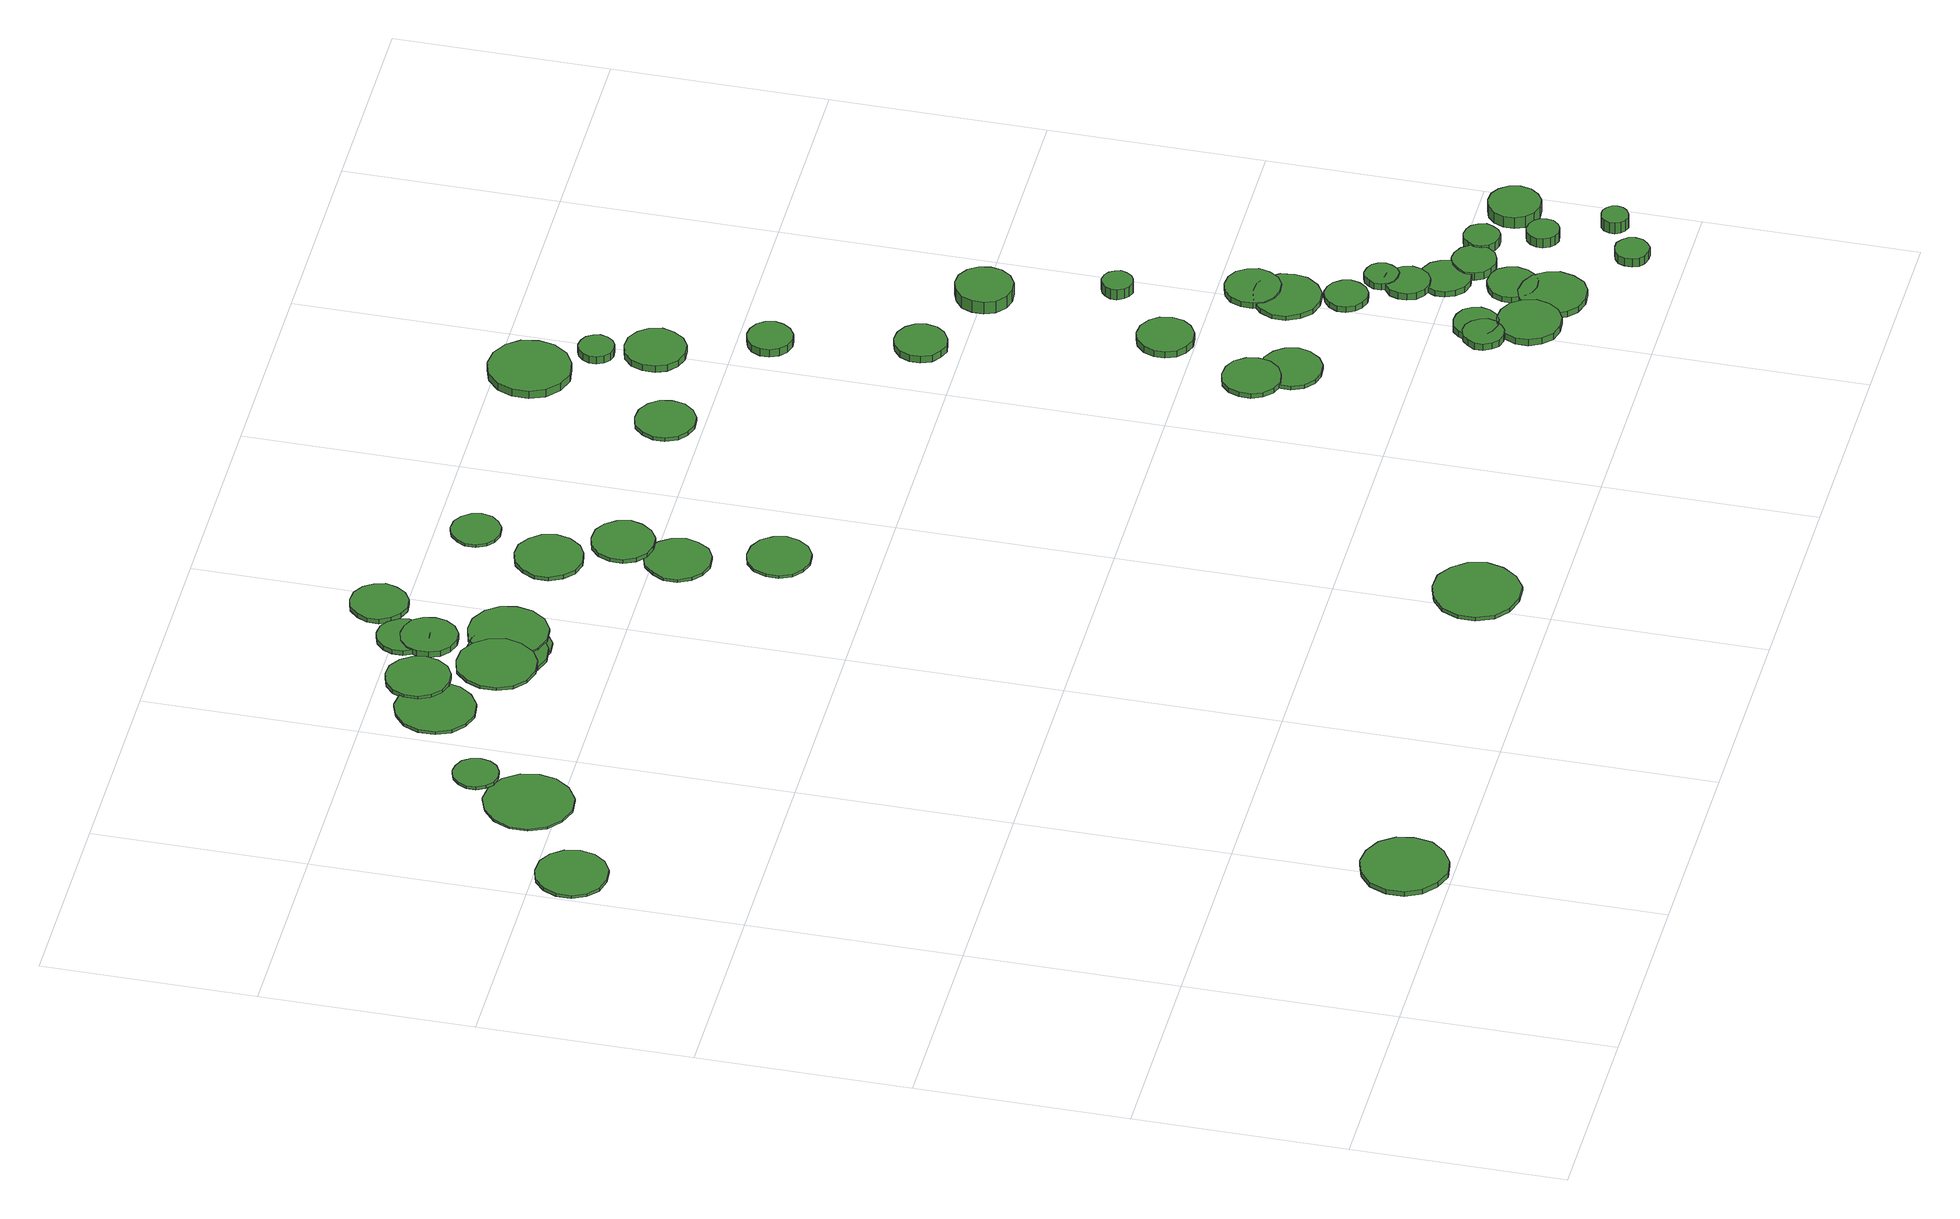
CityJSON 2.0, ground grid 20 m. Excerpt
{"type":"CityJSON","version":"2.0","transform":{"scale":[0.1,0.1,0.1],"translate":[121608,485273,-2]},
"CityObjects":{
"tree1":{"type":"SolitaryVegetationObject","attributes":{"function":"something"},"geometry":[{"type":"MultiSurface","lod":"1","boundaries":[[[0,1,2,3,4,5,6,7,8,9,10,11,12,13,14]],[[15,16,17,18,19,20,21,22,23,24,25,26,27,28,29]],[[0,29,28,1]],[[1,28,27,2]],[[2,27,26,3]],[[3,26,25,4]],[[4,25,24,5]],[[5,24,23,6]],[[6,23,22,7]],[[7,22,21,8]],[[8,21,20,9]],[[9,20,19,10]],[[10,19,18,11]],[[11,18,17,12]],[[12,17,16,13]],[[13,16,15,14]],[[14,15,29,0]]]}]},
"tree2":{"type":"SolitaryVegetationObject","attributes":{"function":"something"},"geometry":[{"type":"MultiSurface","lod":"1","boundaries":[[[30,31,32,33,34,35,36,37,38,39,40,41,42,43,44]],[[45,46,47,48,49,50,51,52,53,54,55,56,57,58,59]],[[30,59,58,31]],[[31,58,57,32]],[[32,57,56,33]],[[33,56,55,34]],[[34,55,54,35]],[[35,54,53,36]],[[36,53,52,37]],[[37,52,51,38]],[[38,51,50,39]],[[39,50,49,40]],[[40,49,48,41]],[[41,48,47,42]],[[42,47,46,43]],[[43,46,45,44]],[[44,45,59,30]]]}]},
"tree3":{"type":"SolitaryVegetationObject","attributes":{"function":"something"},"geometry":[{"type":"MultiSurface","lod":"1","boundaries":[[[60,61,62,63,64,65,66,67,68,69,70,71,72,73,74]],[[75,76,77,78,79,80,81,82,83,84,85,86,87,88,89]],[[60,89,88,61]],[[61,88,87,62]],[[62,87,86,63]],[[63,86,85,64]],[[64,85,84,65]],[[65,84,83,66]],[[66,83,82,67]],[[67,82,81,68]],[[68,81,80,69]],[[69,80,79,70]],[[70,79,78,71]],[[71,78,77,72]],[[72,77,76,73]],[[73,76,75,74]],[[74,75,89,60]]]}]},
"tree4":{"type":"SolitaryVegetationObject","attributes":{"function":"something"},"geometry":[{"type":"MultiSurface","lod":"1","boundaries":[[[90,91,92,93,94,95,96,97,98,99,100,101,102,103,104]],[[105,106,107,108,109,110,111,112,113,114,115,116,117,118,119]],[[90,119,118,91]],[[91,118,117,92]],[[92,117,116,93]],[[93,116,115,94]],[[94,115,114,95]],[[95,114,113,96]],[[96,113,112,97]],[[97,112,111,98]],[[98,111,110,99]],[[99,110,109,100]],[[100,109,108,101]],[[101,108,107,102]],[[102,107,106,103]],[[103,106,105,104]],[[104,105,119,90]]]}]},
"tree5":{"type":"SolitaryVegetationObject","attributes":{"function":"something"},"geometry":[{"type":"MultiSurface","lod":"1","boundaries":[[[120,121,122,123,124,125,126,127,128,129,130,131,132,133,134]],[[135,136,137,138,139,140,141,142,143,144,145,146,147,148,149]],[[120,149,148,121]],[[121,148,147,122]],[[122,147,146,123]],[[123,146,145,124]],[[124,145,144,125]],[[125,144,143,126]],[[126,143,142,127]],[[127,142,141,128]],[[128,141,140,129]],[[129,140,139,130]],[[130,139,138,131]],[[131,138,137,132]],[[132,137,136,133]],[[133,136,135,134]],[[134,135,149,120]]]}]},
"tree6":{"type":"SolitaryVegetationObject","attributes":{"function":"something"},"geometry":[{"type":"MultiSurface","lod":"1","boundaries":[[[150,151,152,153,154,155,156,157,158,159,160,161,162,163,164]],[[165,166,167,168,169,170,171,172,173,174,175,176,177,178,179]],[[150,179,178,151]],[[151,178,177,152]],[[152,177,176,153]],[[153,176,175,154]],[[154,175,174,155]],[[155,174,173,156]],[[156,173,172,157]],[[157,172,171,158]],[[158,171,170,159]],[[159,170,169,160]],[[160,169,168,161]],[[161,168,167,162]],[[162,167,166,163]],[[163,166,165,164]],[[164,165,179,150]]]}]},
"tree7":{"type":"SolitaryVegetationObject","attributes":{"function":"something"},"geometry":[{"type":"MultiSurface","lod":"1","boundaries":[[[180,181,182,183,184,185,186,187,188,189,190,191,192,193,194]],[[195,196,197,198,199,200,201,202,203,204,205,206,207,208,209]],[[180,209,208,181]],[[181,208,207,182]],[[182,207,206,183]],[[183,206,205,184]],[[184,205,204,185]],[[185,204,203,186]],[[186,203,202,187]],[[187,202,201,188]],[[188,201,200,189]],[[189,200,199,190]],[[190,199,198,191]],[[191,198,197,192]],[[192,197,196,193]],[[193,196,195,194]],[[194,195,209,180]]]}]},
"tree8":{"type":"SolitaryVegetationObject","attributes":{"function":"something"},"geometry":[{"type":"MultiSurface","lod":"1","boundaries":[[[210,211,212,213,214,215,216,217,218,219,220,221,222,223,224]],[[225,226,227,228,229,230,231,232,233,234,235,236,237,238,239]],[[210,239,238,211]],[[211,238,237,212]],[[212,237,236,213]],[[213,236,235,214]],[[214,235,234,215]],[[215,234,233,216]],[[216,233,232,217]],[[217,232,231,218]],[[218,231,230,219]],[[219,230,229,220]],[[220,229,228,221]],[[221,228,227,222]],[[222,227,226,223]],[[223,226,225,224]],[[224,225,239,210]]]}]},
"tree9":{"type":"SolitaryVegetationObject","attributes":{"function":"something"},"geometry":[{"type":"MultiSurface","lod":"1","boundaries":[[[240,241,242,243,244,245,246,247,248,249,250,251,252,253,254]],[[255,256,257,258,259,260,261,262,263,264,265,266,267,268,269]],[[240,269,268,241]],[[241,268,267,242]],[[242,267,266,243]],[[243,266,265,244]],[[244,265,264,245]],[[245,264,263,246]],[[246,263,262,247]],[[247,262,261,248]],[[248,261,260,249]],[[249,260,259,250]],[[250,259,258,251]],[[251,258,257,252]],[[252,257,256,253]],[[253,256,255,254]],[[254,255,269,240]]]}]},
"tree10":{"type":"SolitaryVegetationObject","attributes":{"function":"something"},"geometry":[{"type":"MultiSurface","lod":"1","boundaries":[[[270,271,272,273,274,275,276,277,278,279,280,281,282,283,284]],[[285,286,287,288,289,290,291,292,293,294,295,296,297,298,299]],[[270,299,298,271]],[[271,298,297,272]],[[272,297,296,273]],[[273,296,295,274]],[[274,295,294,275]],[[275,294,293,276]],[[276,293,292,277]],[[277,292,291,278]],[[278,291,290,279]],[[279,290,289,280]],[[280,289,288,281]],[[281,288,287,282]],[[282,287,286,283]],[[283,286,285,284]],[[284,285,299,270]]]}]},
"tree11":{"type":"SolitaryVegetationObject","attributes":{"function":"something"},"geometry":[{"type":"MultiSurface","lod":"1","boundaries":[[[300,301,302,303,304,305,306,307,308,309,310,311,312,313,314]],[[315,316,317,318,319,320,321,322,323,324,325,326,327,328,329]],[[300,329,328,301]],[[301,328,327,302]],[[302,327,326,303]],[[303,326,325,304]],[[304,325,324,305]],[[305,324,323,306]],[[306,323,322,307]],[[307,322,321,308]],[[308,321,320,309]],[[309,320,319,310]],[[310,319,318,311]],[[311,318,317,312]],[[312,317,316,313]],[[313,316,315,314]],[[314,315,329,300]]]}]},
"tree12":{"type":"SolitaryVegetationObject","attributes":{"function":"something"},"geometry":[{"type":"MultiSurface","lod":"1","boundaries":[[[330,331,332,333,334,335,336,337,338,339,340,341,342,343,344]],[[345,346,347,348,349,350,351,352,353,354,355,356,357,358,359]],[[330,359,358,331]],[[331,358,357,332]],[[332,357,356,333]],[[333,356,355,334]],[[334,355,354,335]],[[335,354,353,336]],[[336,353,352,337]],[[337,352,351,338]],[[338,351,350,339]],[[339,350,349,340]],[[340,349,348,341]],[[341,348,347,342]],[[342,347,346,343]],[[343,346,345,344]],[[344,345,359,330]]]}]},
"tree13":{"type":"SolitaryVegetationObject","attributes":{"function":"something"},"geometry":[{"type":"MultiSurface","lod":"1","boundaries":[[[360,361,362,363,364,365,366,367,368,369,370,371,372,373,374]],[[375,376,377,378,379,380,381,382,383,384,385,386,387,388,389]],[[360,389,388,361]],[[361,388,387,362]],[[362,387,386,363]],[[363,386,385,364]],[[364,385,384,365]],[[365,384,383,366]],[[366,383,382,367]],[[367,382,381,368]],[[368,381,380,369]],[[369,380,379,370]],[[370,379,378,371]],[[371,378,377,372]],[[372,377,376,373]],[[373,376,375,374]],[[374,375,389,360]]]}]},
"tree14":{"type":"SolitaryVegetationObject","attributes":{"function":"something"},"geometry":[{"type":"MultiSurface","lod":"1","boundaries":[[[390,391,392,393,394,395,396,397,398,399,400,401,402,403,404]],[[405,406,407,408,409,410,411,412,413,414,415,416,417,418,419]],[[390,419,418,391]],[[391,418,417,392]],[[392,417,416,393]],[[393,416,415,394]],[[394,415,414,395]],[[395,414,413,396]],[[396,413,412,397]],[[397,412,411,398]],[[398,411,410,399]],[[399,410,409,400]],[[400,409,408,401]],[[401,408,407,402]],[[402,407,406,403]],[[403,406,405,404]],[[404,405,419,390]]]}]},
"tree15":{"type":"SolitaryVegetationObject","attributes":{"function":"something"},"geometry":[{"type":"MultiSurface","lod":"1","boundaries":[[[420,421,422,423,424,425,426,427,428,429,430,431,432,433,434]],[[435,436,437,438,439,440,441,442,443,444,445,446,447,448,449]],[[420,449,448,421]],[[421,448,447,422]],[[422,447,446,423]],[[423,446,445,424]],[[424,445,444,425]],[[425,444,443,426]],[[426,443,442,427]],[[427,442,441,428]],[[428,441,440,429]],[[429,440,439,430]],[[430,439,438,431]],[[431,438,437,432]],[[432,437,436,433]],[[433,436,435,434]],[[434,435,449,420]]]}]},
"tree16":{"type":"SolitaryVegetationObject","attributes":{"function":"something"},"geometry":[{"type":"MultiSurface","lod":"1","boundaries":[[[450,451,452,453,454,455,456,457,458,459,460,461,462,463,464]],[[465,466,467,468,469,470,471,472,473,474,475,476,477,478,479]],[[450,479,478,451]],[[451,478,477,452]],[[452,477,476,453]],[[453,476,475,454]],[[454,475,474,455]],[[455,474,473,456]],[[456,473,472,457]],[[457,472,471,458]],[[458,471,470,459]],[[459,470,469,460]],[[460,469,468,461]],[[461,468,467,462]],[[462,467,466,463]],[[463,466,465,464]],[[464,465,479,450]]]}]},
"tree17":{"type":"SolitaryVegetationObject","attributes":{"function":"something"},"geometry":[{"type":"MultiSurface","lod":"1","boundaries":[[[480,481,482,483,484,485,486,487,488,489,490,491,492,493,494]],[[495,496,497,498,499,500,501,502,503,504,505,506,507,508,509]],[[480,509,508,481]],[[481,508,507,482]],[[482,507,506,483]],[[483,506,505,484]],[[484,505,504,485]],[[485,504,503,486]],[[486,503,502,487]],[[487,502,501,488]],[[488,501,500,489]],[[489,500,499,490]],[[490,499,498,491]],[[491,498,497,492]],[[492,497,496,493]],[[493,496,495,494]],[[494,495,509,480]]]}]},
"tree18":{"type":"SolitaryVegetationObject","attributes":{"function":"something"},"geometry":[{"type":"MultiSurface","lod":"1","boundaries":[[[510,511,512,513,514,515,516,517,518,519,520,521,522,523,524]],[[525,526,527,528,529,530,531,532,533,534,535,536,537,538,539]],[[510,539,538,511]],[[511,538,537,512]],[[512,537,536,513]],[[513,536,535,514]],[[514,535,534,515]],[[515,534,533,516]],[[516,533,532,517]],[[517,532,531,518]],[[518,531,530,519]],[[519,530,529,520]],[[520,529,528,521]],[[521,528,527,522]],[[522,527,526,523]],[[523,526,525,524]],[[524,525,539,510]]]}]},
"tree19":{"type":"SolitaryVegetationObject","attributes":{"function":"something"},"geometry":[{"type":"MultiSurface","lod":"1","boundaries":[[[540,541,542,543,544,545,546,547,548,549,550,551,552,553,554]],[[555,556,557,558,559,560,561,562,563,564,565,566,567,568,569]],[[540,569,568,541]],[[541,568,567,542]],[[542,567,566,543]],[[543,566,565,544]],[[544,565,564,545]],[[545,564,563,546]],[[546,563,562,547]],[[547,562,561,548]],[[548,561,560,549]],[[549,560,559,550]],[[550,559,558,551]],[[551,558,557,552]],[[552,557,556,553]],[[553,556,555,554]],[[554,555,569,540]]]}]},
"tree20":{"type":"SolitaryVegetationObject","attributes":{"function":"something"},"geometry":[{"type":"MultiSurface","lod":"1","boundaries":[[[570,571,572,573,574,575,576,577,578,579,580,581,582,583,584]],[[585,586,587,588,589,590,591,592,593,594,595,596,597,598,599]],[[570,599,598,571]],[[571,598,597,572]],[[572,597,596,573]],[[573,596,595,574]],[[574,595,594,575]],[[575,594,593,576]],[[576,593,592,577]],[[577,592,591,578]],[[578,591,590,579]],[[579,590,589,580]],[[580,589,588,581]],[[581,588,587,582]],[[582,587,586,583]],[[583,586,585,584]],[[584,585,599,570]]]}]},
"tree21":{"type":"SolitaryVegetationObject","attributes":{"function":"something"},"geometry":[{"type":"MultiSurface","lod":"1","boundaries":[[[600,601,602,603,604,605,606,607,608,609,610,611,612,613,614]],[[615,616,617,618,619,620,621,622,623,624,625,626,627,628,629]],[[600,629,628,601]],[[601,628,627,602]],[[602,627,626,603]],[[603,626,625,604]],[[604,625,624,605]],[[605,624,623,606]],[[606,623,622,607]],[[607,622,621,608]],[[608,621,620,609]],[[609,620,619,610]],[[610,619,618,611]],[[611,618,617,612]],[[612,617,616,613]],[[613,616,615,614]],[[614,615,629,600]]]}]},
"tree22":{"type":"SolitaryVegetationObject","attributes":{"function":"something"},"geometry":[{"type":"MultiSurface","lod":"1","boundaries":[[[630,631,632,633,634,635,636,637,638,639,640,641,642,643,644]],[[645,646,647,648,649,650,651,652,653,654,655,656,657,658,659]],[[630,659,658,631]],[[631,658,657,632]],[[632,657,656,633]],[[633,656,655,634]],[[634,655,654,635]],[[635,654,653,636]],[[636,653,652,637]],[[637,652,651,638]],[[638,651,650,639]],[[639,650,649,640]],[[640,649,648,641]],[[641,648,647,642]],[[642,647,646,643]],[[643,646,645,644]],[[644,645,659,630]]]}]},
"tree23":{"type":"SolitaryVegetationObject","attributes":{"function":"something"},"geometry":[{"type":"MultiSurface","lod":"1","boundaries":[[[660,661,662,663,664,665,666,667,668,669,670,671,672,673,674]],[[675,676,677,678,679,680,681,682,683,684,685,686,687,688,689]],[[660,689,688,661]],[[661,688,687,662]],[[662,687,686,663]],[[663,686,685,664]],[[664,685,684,665]],[[665,684,683,666]],[[666,683,682,667]],[[667,682,681,668]],[[668,681,680,669]],[[669,680,679,670]],[[670,679,678,671]],[[671,678,677,672]],[[672,677,676,673]],[[673,676,675,674]],[[674,675,689,660]]]}]},
"tree24":{"type":"SolitaryVegetationObject","attributes":{"function":"something"},"geometry":[{"type":"MultiSurface","lod":"1","boundaries":[[[690,691,692,693,694,695,696,697,698,699,700,701,702,703,704]],[[705,706,707,708,709,710,711,712,713,714,715,716,717,718,719]],[[690,719,718,691]],[[691,718,717,692]],[[692,717,716,693]],[[693,716,715,694]],[[694,715,714,695]],[[695,714,713,696]],[[696,713,712,697]],[[697,712,711,698]],[[698,711,710,699]],[[699,710,709,700]],[[700,709,708,701]],[[701,708,707,702]],[[702,707,706,703]],[[703,706,705,704]],[[704,705,719,690]]]}]},
"tree25":{"type":"SolitaryVegetationObject","attributes":{"function":"something"},"geometry":[{"type":"MultiSurface","lod":"1","boundaries":[[[720,721,722,723,724,725,726,727,728,729,730,731,732,733,734]],[[735,736,737,738,739,740,741,742,743,744,745,746,747,748,749]],[[720,749,748,721]],[[721,748,747,722]],[[722,747,746,723]],[[723,746,745,724]],[[724,745,744,725]],[[725,744,743,726]],[[726,743,742,727]],[[727,742,741,728]],[[728,741,740,729]],[[729,740,739,730]],[[730,739,738,731]],[[731,738,737,732]],[[732,737,736,733]],[[733,736,735,734]],[[734,735,749,720]]]}]},
"tree26":{"type":"SolitaryVegetationObject","attributes":{"function":"something"},"geometry":[{"type":"MultiSurface","lod":"1","boundaries":[[[750,751,752,753,754,755,756,757,758,759,760,761,762,763,764]],[[765,766,767,768,769,770,771,772,773,774,775,776,777,778,779]],[[750,779,778,751]],[[751,778,777,752]],[[752,777,776,753]],[[753,776,775,754]],[[754,775,774,755]],[[755,774,773,756]],[[756,773,772,757]],[[757,772,771,758]],[[758,771,770,759]],[[759,770,769,760]],[[760,769,768,761]],[[761,768,767,762]],[[762,767,766,763]],[[763,766,765,764]],[[764,765,779,750]]]}]},
"tree27":{"type":"SolitaryVegetationObject","attributes":{"function":"something"},"geometry":[{"type":"MultiSurface","lod":"1","boundaries":[[[780,781,782,783,784,785,786,787,788,789,790,791,792,793,794]],[[795,796,797,798,799,800,801,802,803,804,805,806,807,808,809]],[[780,809,808,781]],[[781,808,807,782]],[[782,807,806,783]],[[783,806,805,784]],[[784,805,804,785]],[[785,804,803,786]],[[786,803,802,787]],[[787,802,801,788]],[[788,801,800,789]],[[789,800,799,790]],[[790,799,798,791]],[[791,798,797,792]],[[792,797,796,793]],[[793,796,795,794]],[[794,795,809,780]]]}]},
"tree28":{"type":"SolitaryVegetationObject","attributes":{"function":"something"},"geometry":[{"type":"MultiSurface","lod":"1","boundaries":[[[810,811,812,813,814,815,816,817,818,819,820,821,822,823,824]],[[825,826,827,828,829,830,831,832,833,834,835,836,837,838,839]],[[810,839,838,811]],[[811,838,837,812]],[[812,837,836,813]],[[813,836,835,814]],[[814,835,834,815]],[[815,834,833,816]],[[816,833,832,817]],[[817,832,831,818]],[[818,831,830,819]],[[819,830,829,820]],[[820,829,828,821]],[[821,828,827,822]],[[822,827,826,823]],[[823,826,825,824]],[[824,825,839,810]]]}]},
"tree29":{"type":"SolitaryVegetationObject","attributes":{"function":"something"},"geometry":[{"type":"MultiSurface","lod":"1","boundaries":[[[840,841,842,843,844,845,846,847,848,849,850,851,852,853,854]],[[855,856,857,858,859,860,861,862,863,864,865,866,867,868,869]],[[840,869,868,841]],[[841,868,867,842]],[[842,867,866,843]],[[843,866,865,844]],[[844,865,864,845]],[[845,864,863,846]],[[846,863,862,847]],[[847,862,861,848]],[[848,861,860,849]],[[849,860,859,850]],[[850,859,858,851]],[[851,858,857,852]],[[852,857,856,853]],[[853,856,855,854]],[[854,855,869,840]]]}]},
"tree30":{"type":"SolitaryVegetationObject","attributes":{"function":"something"},"geometry":[{"type":"MultiSurface","lod":"1","boundaries":[[[870,871,872,873,874,875,876,877,878,879,880,881,882,883,884]],[[885,886,887,888,889,890,891,892,893,894,895,896,897,898,899]],[[870,899,898,871]],[[871,898,897,872]],[[872,897,896,873]],[[873,896,895,874]],[[874,895,894,875]],[[875,894,893,876]],[[876,893,892,877]],[[877,892,891,878]],[[878,891,890,879]],[[879,890,889,880]],[[880,889,888,881]],[[881,888,887,882]],[[882,887,886,883]],[[883,886,885,884]],[[884,885,899,870]]]}]},
"tree31":{"type":"SolitaryVegetationObject","attributes":{"function":"something"},"geometry":[{"type":"MultiSurface","lod":"1","boundaries":[[[900,901,902,903,904,905,906,907,908,909,910,911,912,913,914]],[[915,916,917,918,919,920,921,922,923,924,925,926,927,928,929]],[[900,929,928,901]],[[901,928,927,902]],[[902,927,926,903]],[[903,926,925,904]],[[904,925,924,905]],[[905,924,923,906]],[[906,923,922,907]],[[907,922,921,908]],[[908,921,920,909]],[[909,920,919,910]],[[910,919,918,911]],[[911,918,917,912]],[[912,917,916,913]],[[913,916,915,914]],[[914,915,929,900]]]}]},
"tree32":{"type":"SolitaryVegetationObject","attributes":{"function":"something"},"geometry":[{"type":"MultiSurface","lod":"1","boundaries":[[[930,931,932,933,934,935,936,937,938,939,940,941,942,943,944]],[[945,946,947,948,949,950,951,952,953,954,955,956,957,958,959]],[[930,959,958,931]],[[931,958,957,932]],[[932,957,956,933]],[[933,956,955,934]],[[934,955,954,935]],[[935,954,953,936]],[[936,953,952,937]],[[937,952,951,938]],[[938,951,950,939]],[[939,950,949,940]],[[940,949,948,941]],[[941,948,947,942]],[[942,947,946,943]],[[943,946,945,944]],[[944,945,959,930]]]}]},
"tree33":{"type":"SolitaryVegetationObject","attributes":{"function":"something"},"geometry":[{"type":"MultiSurface","lod":"1","boundaries":[[[960,961,962,963,964,965,966,967,968,969,970,971,972,973,974]],[[975,976,977,978,979,980,981,982,983,984,985,986,987,988,989]],[[960,989,988,961]],[[961,988,987,962]],[[962,987,986,963]],[[963,986,985,964]],[[964,985,984,965]],[[965,984,983,966]],[[966,983,982,967]],[[967,982,981,968]],[[968,981,980,969]],[[969,980,979,970]],[[970,979,978,971]],[[971,978,977,972]],[[972,977,976,973]],[[973,976,975,974]],[[974,975,989,960]]]}]},
"tree34":{"type":"SolitaryVegetationObject","attributes":{"function":"something"},"geometry":[{"type":"MultiSurface","lod":"1","boundaries":[[[990,991,992,993,994,995,996,997,998,999,1000,1001,1002,1003,1004]],[[1005,1006,1007,1008,1009,1010,1011,1012,1013,1014,1015,1016,1017,1018,1019]],[[990,1019,1018,991]],[[991,1018,1017,992]],[[992,1017,1016,993]],[[993,1016,1015,994]],[[994,1015,1014,995]],[[995,1014,1013,996]],[[996,1013,1012,997]],[[997,1012,1011,998]],[[998,1011,1010,999]],[[999,1010,1009,1000]],[[1000,1009,1008,1001]],[[1001,1008,1007,1002]],[[1002,1007,1006,1003]],[[1003,1006,1005,1004]],[[1004,1005,1019,990]]]}]},
"tree35":{"type":"SolitaryVegetationObject","attributes":{"function":"something"},"geometry":[{"type":"MultiSurface","lod":"1","boundaries":[[[1020,1021,1022,1023,1024,1025,1026,1027,1028,1029,1030,1031,1032,1033,1034]],[[1035,1036,1037,1038,1039,1040,1041,1042,1043,1044,1045,1046,1047,1048,1049]],[[1020,1049,1048,1021]],[[1021,1048,1047,1022]],[[1022,1047,1046,1023]],[[1023,1046,1045,1024]],[[1024,1045,1044,1025]],[[1025,1044,1043,1026]],[[1026,1043,1042,1027]],[[1027,1042,1041,1028]],[[1028,1041,1040,1029]],[[1029,1040,1039,1030]],[[1030,1039,1038,1031]],[[1031,1038,1037,1032]],[[1032,1037,1036,1033]],[[1033,1036,1035,1034]],[[1034,1035,1049,1020]]]}]},
"tree36":{"type":"SolitaryVegetationObject","attributes":{"function":"something"},"geometry":[{"type":"MultiSurface","lod":"1","boundaries":[[[1050,1051,1052,1053,1054,1055,1056,1057,1058,1059,1060,1061,1062,1063,1064]],[[1065,1066,1067,1068,1069,1070,1071,1072,1073,1074,1075,1076,1077,1078,1079]],[[1050,1079,1078,1051]],[[1051,1078,1077,1052]],[[1052,1077,1076,1053]],[[1053,1076,1075,1054]],[[1054,1075,1074,1055]],[[1055,1074,1073,1056]],[[1056,1073,1072,1057]],[[1057,1072,1071,1058]],[[1058,1071,1070,1059]],[[1059,1070,1069,1060]],[[1060,1069,1068,1061]],[[1061,1068,1067,1062]],[[1062,1067,1066,1063]],[[1063,1066,1065,1064]],[[1064,1065,1079,1050]]]}]},
"tree37":{"type":"SolitaryVegetationObject","attributes":{"function":"something"},"geometry":[{"type":"MultiSurface","lod":"1","boundaries":[[[1080,1081,1082,1083,1084,1085,1086,1087,1088,1089,1090,1091,1092,1093,1094]],[[1095,1096,1097,1098,1099,1100,1101,1102,1103,1104,1105,1106,1107,1108,1109]],[[1080,1109,1108,1081]],[[1081,1108,1107,1082]],[[1082,1107,1106,1083]],[[1083,1106,1105,1084]],[[1084,1105,1104,1085]],[[1085,1104,1103,1086]],[[1086,1103,1102,1087]],[[1087,1102,1101,1088]],[[1088,1101,1100,1089]],[[1089,1100,1099,1090]],[[1090,1099,1098,1091]],[[1091,1098,1097,1092]],[[1092,1097,1096,1093]],[[1093,1096,1095,1094]],[[1094,1095,1109,1080]]]}]},
"tree38":{"type":"SolitaryVegetationObject","attributes":{"function":"something"},"geometry":[{"type":"MultiSurface","lod":"1","boundaries":[[[1110,1111,1112,1113,1114,1115,1116,1117,1118,1119,1120,1121,1122,1123,1124]],[[1125,1126,1127,1128,1129,1130,1131,1132,1133,1134,1135,1136,1137,1138,1139]],[[1110,1139,1138,1111]],[[1111,1138,1137,1112]],[[1112,1137,1136,1113]],[[1113,1136,1135,1114]],[[1114,1135,1134,1115]],[[1115,1134,1133,1116]],[[1116,1133,1132,1117]],[[1117,1132,1131,1118]],[[1118,1131,1130,1119]],[[1119,1130,1129,1120]],[[1120,1129,1128,1121]],[[1121,1128,1127,1122]],[[1122,1127,1126,1123]],[[1123,1126,1125,1124]],[[1124,1125,1139,1110]]]}]},
"tree39":{"type":"SolitaryVegetationObject","attributes":{"function":"something"},"geometry":[{"type":"MultiSurface","lod":"1","boundaries":[[[1140,1141,1142,1143,1144,1145,1146,1147,1148,1149,1150,1151,1152,1153,1154]],[[1155,1156,1157,1158,1159,1160,1161,1162,1163,1164,1165,1166,1167,1168,1169]],[[1140,1169,1168,1141]],[[1141,1168,1167,1142]],[[1142,1167,1166,1143]],[[1143,1166,1165,1144]],[[1144,1165,1164,1145]],[[1145,1164,1163,1146]],[[1146,1163,1162,1147]],[[1147,1162,1161,1148]],[[1148,1161,1160,1149]],[[1149,1160,1159,1150]],[[1150,1159,1158,1151]],[[1151,1158,1157,1152]],[[1152,1157,1156,1153]],[[1153,1156,1155,1154]],[[1154,1155,1169,1140]]]}]},
"tree40":{"type":"SolitaryVegetationObject","attributes":{"function":"something"},"geometry":[{"type":"MultiSurface","lod":"1","boundaries":[[[1170,1171,1172,1173,1174,1175,1176,1177,1178,1179,1180,1181,1182,1183,1184]],[[1185,1186,1187,1188,1189,1190,1191,1192,1193,1194,1195,1196,1197,1198,1199]],[[1170,1199,1198,1171]],[[1171,1198,1197,1172]],[[1172,1197,1196,1173]],[[1173,1196,1195,1174]],[[1174,1195,1194,1175]],[[1175,1194,1193,1176]],[[1176,1193,1192,1177]],[[1177,1192,1191,1178]],[[1178,1191,1190,1179]],[[1179,1190,1189,1180]],[[1180,1189,1188,1181]],[[1181,1188,1187,1182]],[[1182,1187,1186,1183]],[[1183,1186,1185,1184]],[[1184,1185,1199,1170]]]}]},
"tree41":{"type":"SolitaryVegetationObject","attributes":{"function":"something"},"geometry":[{"type":"MultiSurface","lod":"1","boundaries":[[[1200,1201,1202,1203,1204,1205,1206,1207,1208,1209,1210,1211,1212,1213,1214]],[[1215,1216,1217,1218,1219,1220,1221,1222,1223,1224,1225,1226,1227,1228,1229]],[[1200,1229,1228,1201]],[[1201,1228,1227,1202]],[[1202,1227,1226,1203]],[[1203,1226,1225,1204]],[[1204,1225,1224,1205]],[[1205,1224,1223,1206]],[[1206,1223,1222,1207]],[[1207,1222,1221,1208]],[[1208,1221,1220,1209]],[[1209,1220,1219,1210]],[[1210,1219,1218,1211]],[[1211,1218,1217,1212]],[[1212,1217,1216,1213]],[[1213,1216,1215,1214]],[[1214,1215,1229,1200]]]}]},
"tree42":{"type":"SolitaryVegetationObject","attributes":{"function":"something"},"geometry":[{"type":"MultiSurface","lod":"1","boundaries":[[[1230,1231,1232,1233,1234,1235,1236,1237,1238,1239,1240,1241,1242,1243,1244]],[[1245,1246,1247,1248,1249,1250,1251,1252,1253,1254,1255,1256,1257,1258,1259]],[[1230,1259,1258,1231]],[[1231,1258,1257,1232]],[[1232,1257,1256,1233]],[[1233,1256,1255,1234]],[[1234,1255,1254,1235]],[[1235,1254,1253,1236]],[[1236,1253,1252,1237]],[[1237,1252,1251,1238]],[[1238,1251,1250,1239]],[[1239,1250,1249,1240]],[[1240,1249,1248,1241]],[[1241,1248,1247,1242]],[[1242,1247,1246,1243]],[[1243,1246,1245,1244]],[[1244,1245,1259,1230]]]}]},
"tree43":{"type":"SolitaryVegetationObject","attributes":{"function":"something"},"geometry":[{"type":"MultiSurface","lod":"1","boundaries":[[[1260,1261,1262,1263,1264,1265,1266,1267,1268,1269,1270,1271,1272,1273,1274]],[[1275,1276,1277,1278,1279,1280,1281,1282,1283,1284,1285,1286,1287,1288,1289]],[[1260,1289,1288,1261]],[[1261,1288,1287,1262]],[[1262,1287,1286,1263]],[[1263,1286,1285,1264]],[[1264,1285,1284,1265]],[[1265,1284,1283,1266]],[[1266,1283,1282,1267]],[[1267,1282,1281,1268]],[[1268,1281,1280,1269]],[[1269,1280,1279,1270]],[[1270,1279,1278,1271]],[[1271,1278,1277,1272]],[[1272,1277,1276,1273]],[[1273,1276,1275,1274]],[[1274,1275,1289,1260]]]}]},
"tree44":{"type":"SolitaryVegetationObject","attributes":{"function":"something"},"geometry":[{"type":"MultiSurface","lod":"1","boundaries":[[[1290,1291,1292,1293,1294,1295,1296,1297,1298,1299,1300,1301,1302,1303,1304]],[[1305,1306,1307,1308,1309,1310,1311,1312,1313,1314,1315,1316,1317,1318,1319]],[[1290,1319,1318,1291]],[[1291,1318,1317,1292]],[[1292,1317,1316,1293]],[[1293,1316,1315,1294]],[[1294,1315,1314,1295]],[[1295,1314,1313,1296]],[[1296,1313,1312,1297]],[[1297,1312,1311,1298]],[[1298,1311,1310,1299]],[[1299,1310,1309,1300]],[[1300,1309,1308,1301]],[[1301,1308,1307,1302]],[[1302,1307,1306,1303]],[[1303,1306,1305,1304]],[[1304,1305,1319,1290]]]}]},
"tree45":{"type":"SolitaryVegetationObject","attributes":{"function":"something"},"geometry":[{"type":"MultiSurface","lod":"1","boundaries":[[[1320,1321,1322,1323,1324,1325,1326,1327,1328,1329,1330,1331,1332,1333,1334]],[[1335,1336,1337,1338,1339,1340,1341,1342,1343,1344,1345,1346,1347,1348,1349]],[[1320,1349,1348,1321]],[[1321,1348,1347,1322]],[[1322,1347,1346,1323]],[[1323,1346,1345,1324]],[[1324,1345,1344,1325]],[[1325,1344,1343,1326]],[[1326,1343,1342,1327]],[[1327,1342,1341,1328]],[[1328,1341,1340,1329]],[[1329,1340,1339,1330]],[[1330,1339,1338,1331]],[[1331,1338,1337,1332]],[[1332,1337,1336,1333]],[[1333,1336,1335,1334]],[[1334,1335,1349,1320]]]}]},
"tree46":{"type":"SolitaryVegetationObject","attributes":{"function":"something"},"geometry":[{"type":"MultiSurface","lod":"1","boundaries":[[[1350,1351,1352,1353,1354,1355,1356,1357,1358,1359,1360,1361,1362,1363,1364]],[[1365,1366,1367,1368,1369,1370,1371,1372,1373,1374,1375,1376,1377,1378,1379]],[[1350,1379,1378,1351]],[[1351,1378,1377,1352]],[[1352,1377,1376,1353]],[[1353,1376,1375,1354]],[[1354,1375,1374,1355]],[[1355,1374,1373,1356]],[[1356,1373,1372,1357]],[[1357,1372,1371,1358]],[[1358,1371,1370,1359]],[[1359,1370,1369,1360]],[[1360,1369,1368,1361]],[[1361,1368,1367,1362]],[[1362,1367,1366,1363]],[[1363,1366,1365,1364]],[[1364,1365,1379,1350]]]}]},
"tree47":{"type":"SolitaryVegetationObject","attributes":{"function":"something"},"geometry":[{"type":"MultiSurface","lod":"1","boundaries":[[[1380,1381,1382,1383,1384,1385,1386,1387,1388,1389,1390,1391,1392,1393,1394]],[[1395,1396,1397,1398,1399,1400,1401,1402,1403,1404,1405,1406,1407,1408,1409]],[[1380,1409,1408,1381]],[[1381,1408,1407,1382]],[[1382,1407,1406,1383]],[[1383,1406,1405,1384]],[[1384,1405,1404,1385]],[[1385,1404,1403,1386]],[[1386,1403,1402,1387]],[[1387,1402,1401,1388]],[[1388,1401,1400,1389]],[[1389,1400,1399,1390]],[[1390,1399,1398,1391]],[[1391,1398,1397,1392]],[[1392,1397,1396,1393]],[[1393,1396,1395,1394]],[[1394,1395,1409,1380]]]}]}
},
"vertices":[
[253,45,11],[250,61,11],[240,75,11],[225,83,11],[209,85,11],[193,80,11],[180,69,11],[173,53,11],[173,36,11],[180,21,11],[193,10,11],[209,4,11],[225,6,11],[240,15,11],[250,28,11],[250,28,6],[240,15,6],[225,6,6],[209,4,6],[193,10,6],[180,21,6],[173,36,6],[173,53,6],[180,69,6],[193,80,6],[209,85,6],[225,83,6],[240,75,6],[250,61,6],[253,45,6],
[71,767,8],[68,781,8],[60,792,8],[48,799,8],[34,800,8],[20,796,8],[10,787,8],[4,774,8],[4,760,8],[10,747,8],[20,738,8],[34,734,8],[48,735,8],[60,742,8],[68,753,8],[68,753,5],[60,742,5],[48,735,5],[34,734,5],[20,738,5],[10,747,5],[4,760,5],[4,774,5],[10,787,5],[20,796,5],[34,800,5],[48,799,5],[60,792,5],[68,781,5],[71,767,5],
[169,827,10],[166,844,10],[156,858,10],[141,867,10],[124,869,10],[108,863,10],[95,852,10],[88,836,10],[88,819,10],[95,803,10],[108,792,10],[124,786,10],[141,788,10],[156,797,10],[166,811,10],[166,811,8],[156,797,8],[141,788,8],[124,786,8],[108,792,8],[95,803,8],[88,819,8],[88,836,8],[95,852,8],[108,863,8],[124,869,8],[141,867,8],[156,858,8],[166,844,8],[169,827,8],
[175,882,14],[173,891,14],[168,898,14],[160,902,14],[152,903,14],[143,900,14],[137,894,14],[133,886,14],[133,877,14],[137,869,14],[143,863,14],[152,861,14],[160,862,14],[168,866,14],[173,873,14],[173,873,11],[168,866,11],[160,862,11],[152,861,11],[143,863,11],[137,869,11],[133,877,11],[133,886,11],[137,894,11],[143,900,11],[152,903,11],[160,902,11],[168,898,11],[173,891,11],[175,882,11],
[278,939,13],[275,954,13],[266,967,13],[253,974,13],[237,976,13],[223,971,13],[211,961,13],[205,947,13],[205,931,13],[211,917,13],[223,907,13],[237,902,13],[253,904,13],[266,912,13],[275,924,13],[275,924,10],[266,912,10],[253,904,10],[237,902,10],[223,907,10],[211,917,10],[205,931,10],[205,947,10],[211,961,10],[223,971,10],[237,976,10],[253,974,10],[266,967,10],[275,954,10],[278,939,10],
[308,963,16],[305,975,16],[298,985,16],[287,992,16],[275,993,16],[263,989,16],[254,981,16],[249,970,16],[249,957,16],[254,946,16],[263,938,16],[275,934,16],[287,935,16],[298,941,16],[305,951,16],[305,951,11],[298,941,11],[287,935,11],[275,934,11],[263,938,11],[254,946,11],[249,957,11],[249,970,11],[254,981,11],[263,989,11],[275,993,11],[287,992,11],[298,985,11],[305,975,11],[308,963,11],
[356,901,11],[352,916,11],[343,928,11],[330,936,11],[315,937,11],[300,933,11],[289,922,11],[283,908,11],[283,893,11],[289,879,11],[300,869,11],[315,864,11],[330,866,11],[343,873,11],[352,886,11],[352,886,8],[343,873,8],[330,866,8],[315,864,8],[300,869,8],[289,879,8],[283,893,8],[283,908,8],[289,922,8],[300,933,8],[315,937,8],[330,936,8],[343,928,8],[352,916,8],[356,901,8],
[378,896,9],[375,911,9],[366,924,9],[353,931,9],[337,933,9],[323,928,9],[311,918,9],[305,904,9],[305,888,9],[311,874,9],[323,864,9],[337,859,9],[353,861,9],[366,869,9],[375,881,9],[375,881,6],[366,869,6],[353,861,6],[337,859,6],[323,864,6],[311,874,6],[305,888,6],[305,904,6],[311,918,6],[323,928,6],[337,933,6],[353,931,6],[366,924,6],[375,911,6],[378,896,6],
[385,889,7],[383,902,7],[375,912,7],[364,919,7],[352,920,7],[339,916,7],[330,907,7],[325,896,7],[325,883,7],[330,871,7],[339,863,7],[352,859,7],[364,860,7],[375,867,7],[383,877,7],[383,877,5],[375,867,5],[364,860,5],[352,859,5],[339,863,5],[330,871,5],[325,883,5],[325,896,5],[330,907,5],[339,916,5],[352,920,5],[364,919,5],[375,912,5],[383,902,5],[385,889,5],
[364,967,17],[362,978,17],[356,987,17],[346,992,17],[336,993,17],[325,990,17],[317,983,17],[313,973,17],[313,962,17],[317,952,17],[325,945,17],[336,941,17],[346,942,17],[356,948,17],[362,957,17],[362,957,11],[356,948,11],[346,942,11],[336,941,11],[325,945,11],[317,952,11],[313,962,11],[313,973,11],[317,983,11],[325,990,11],[336,993,11],[346,992,11],[356,987,11],[362,978,11],[364,967,11],
[358,990,16],[356,999,16],[350,1008,16],[342,1013,16],[332,1014,16],[322,1011,16],[315,1004,16],[311,995,16],[311,985,16],[315,976,16],[322,969,16],[332,966,16],[342,967,16],[350,972,16],[356,980,16],[356,980,11],[350,972,11],[342,967,11],[332,966,11],[322,969,11],[315,976,11],[311,985,11],[311,995,11],[315,1004,11],[322,1011,11],[332,1014,11],[342,1013,11],[350,1008,11],[356,999,11],[358,990,11],
[405,902,10],[402,917,10],[393,929,10],[379,937,10],[364,938,10],[349,934,10],[338,923,10],[332,909,10],[332,894,10],[338,880,10],[349,870,10],[364,865,10],[379,866,10],[393,874,10],[402,887,10],[402,887,7],[393,874,7],[379,866,7],[364,865,7],[349,870,7],[338,880,7],[332,894,7],[332,909,7],[338,923,7],[349,934,7],[364,938,7],[379,937,7],[393,929,7],[402,917,7],[405,902,7],
[658,72,14],[654,89,14],[644,102,14],[630,111,14],[613,112,14],[597,107,14],[584,96,14],[577,80,14],[577,64,14],[584,48,14],[597,37,14],[613,32,14],[630,33,14],[644,42,14],[654,56,14],[654,56,10],[644,42,10],[630,33,10],[613,32,10],[597,37,10],[584,48,10],[577,64,10],[577,80,10],[584,96,10],[597,107,10],[613,112,10],[630,111,10],[644,102,10],[654,89,10],[658,72,10],
[403,1022,17],[400,1032,17],[394,1041,17],[384,1047,17],[373,1048,17],[363,1045,17],[355,1037,17],[350,1027,17],[350,1016,17],[355,1006,17],[363,999,17],[373,995,17],[384,996,17],[394,1002,17],[400,1011,17],[400,1011,12],[394,1002,12],[384,996,12],[373,995,12],[363,999,12],[355,1006,12],[350,1016,12],[350,1027,12],[355,1037,12],[363,1045,12],[373,1048,12],[384,1047,12],[394,1041,12],[400,1032,12],[403,1022,12],
[561,691,9],[558,703,9],[551,713,9],[540,719,9],[528,720,9],[517,717,9],[508,709,9],[503,697,9],[503,685,9],[508,674,9],[517,666,9],[528,662,9],[540,663,9],[551,669,9],[558,679,9],[558,679,6],[551,669,6],[540,663,6],[528,662,6],[517,666,6],[508,674,6],[503,685,6],[503,697,6],[508,709,6],[517,717,6],[528,720,6],[540,719,6],[551,713,6],[558,703,6],[561,691,6],
[538,778,9],[535,791,9],[528,801,9],[517,807,9],[504,809,9],[492,805,9],[483,796,9],[477,785,9],[477,772,9],[483,760,9],[492,752,9],[504,748,9],[517,749,9],[528,755,9],[535,766,9],[535,766,6],[528,755,6],[517,749,6],[504,748,6],[492,752,6],[483,760,6],[477,772,6],[477,785,6],[483,796,6],[492,805,6],[504,809,6],[517,807,6],[528,801,6],[535,791,6],[538,778,6],
[510,890,15],[507,903,15],[499,913,15],[488,920,15],[475,921,15],[462,917,15],[453,908,15],[447,896,15],[447,883,15],[453,871,15],[462,862,15],[475,858,15],[488,860,15],[499,866,15],[507,877,15],[507,877,11],[499,866,11],[488,860,11],[475,858,11],[462,862,11],[453,871,11],[447,883,11],[447,896,11],[453,908,11],[462,917,11],[475,921,11],[488,920,11],[499,913,11],[507,903,11],[510,890,11],
[545,830,15],[542,842,15],[535,852,15],[525,858,15],[513,859,15],[501,856,15],[492,848,15],[487,836,15],[487,824,15],[492,813,15],[501,805,15],[513,802,15],[525,803,15],[535,809,15],[542,819,15],[542,819,11],[535,809,11],[525,803,11],[513,802,11],[501,805,11],[492,813,11],[487,824,11],[487,836,11],[492,848,11],[501,856,11],[513,859,11],[525,858,11],[535,852,11],[542,842,11],[545,830,11],
[525,962,15],[523,971,15],[517,979,15],[509,984,15],[499,985,15],[490,982,15],[483,975,15],[479,967,15],[479,957,15],[483,948,15],[490,942,15],[499,939,15],[509,940,15],[517,945,15],[523,952,15],[523,952,12],[517,945,12],[509,940,12],[499,939,12],[490,942,12],[483,948,12],[479,957,12],[479,967,12],[483,975,12],[490,982,12],[499,985,12],[509,984,12],[517,979,12],[523,971,12],[525,962,12],
[725,834,15],[723,845,15],[716,854,15],[706,860,15],[694,861,15],[683,858,15],[675,850,15],[670,839,15],[670,828,15],[675,817,15],[683,810,15],[694,806,15],[706,807,15],[716,813,15],[723,822,15],[723,822,11],[716,813,11],[706,807,11],[694,806,11],[683,810,11],[675,817,11],[670,828,11],[670,839,11],[675,850,11],[683,858,11],[694,861,11],[706,860,11],[716,854,11],[723,845,11],[725,834,11],
[904,338,15],[902,349,15],[895,359,15],[885,364,15],[874,365,15],[863,362,15],[855,354,15],[851,344,15],[851,333,15],[855,323,15],[863,315,15],[874,311,15],[885,313,15],[895,318,15],[902,327,15],[902,327,10],[895,318,10],[885,313,10],[874,311,10],[863,315,10],[855,323,10],[851,333,10],[851,344,10],[855,354,10],[863,362,10],[874,365,10],[885,364,10],[895,359,10],[902,349,10],[904,338,10],
[928,307,14],[925,319,14],[918,328,14],[908,334,14],[896,336,14],[885,332,14],[876,324,14],[871,313,14],[871,301,14],[876,290,14],[885,282,14],[896,279,14],[908,280,14],[918,286,14],[925,296,14],[925,296,10],[918,286,10],[908,280,10],[896,279,10],[885,282,10],[876,290,10],[871,301,10],[871,313,10],[876,324,10],[885,332,10],[896,336,10],[908,334,10],[918,328,10],[925,319,10],[928,307,10],
[1004,151,17],[1002,158,17],[997,165,17],[991,169,17],[983,170,17],[975,167,17],[970,162,17],[966,155,17],[966,147,17],[970,140,17],[975,134,17],[983,132,17],[991,133,17],[997,137,17],[1002,143,17],[1002,143,10],[997,137,10],[991,133,10],[983,132,10],[975,134,10],[970,140,10],[966,147,10],[966,155,10],[970,162,10],[975,167,10],[983,170,10],[991,169,10],[997,165,10],[1002,158,10],[1004,151,10],
[778,968,20],[775,984,20],[766,996,20],[752,1004,20],[736,1006,20],[721,1001,20],[709,990,20],[703,976,20],[703,960,20],[709,946,20],[721,935,20],[736,930,20],[752,932,20],[766,940,20],[775,953,20],[775,953,12],[766,940,12],[752,932,12],[736,930,12],[721,935,12],[709,946,12],[703,960,12],[703,976,12],[709,990,12],[721,1001,12],[736,1006,12],[752,1004,12],[766,996,12],[775,984,12],[778,968,12],
[941,426,18],[939,437,18],[933,445,18],[923,451,18],[912,452,18],[902,449,18],[894,441,18],[890,431,18],[890,421,18],[894,411,18],[902,404,18],[912,400,18],[923,401,18],[933,407,18],[939,415,18],[939,415,11],[933,407,11],[923,401,11],[912,400,11],[902,404,11],[894,411,11],[890,421,11],[890,431,11],[894,441,11],[902,449,11],[912,452,11],[923,451,11],[933,445,11],[939,437,11],[941,426,11],
[1041,115,17],[1038,127,17],[1031,137,17],[1020,143,17],[1008,144,17],[996,141,17],[987,132,17],[982,121,17],[982,109,17],[987,98,17],[996,89,17],[1008,86,17],[1020,87,17],[1031,93,17],[1038,103,17],[1038,103,10],[1031,93,10],[1020,87,10],[1008,86,10],[996,89,10],[987,98,10],[982,109,10],[982,121,10],[987,132,10],[996,141,10],[1008,144,10],[1020,143,10],[1031,137,10],[1038,127,10],[1041,115,10],
[1019,161,17],[1017,169,17],[1012,176,17],[1004,180,17],[996,181,17],[987,179,17],[981,173,17],[977,165,17],[977,156,17],[981,148,17],[987,143,17],[996,140,17],[1004,141,17],[1012,145,17],[1017,152,17],[1017,152,10],[1012,145,10],[1004,141,10],[996,140,10],[987,143,10],[981,148,10],[977,156,10],[977,165,10],[981,173,10],[987,179,10],[996,181,10],[1004,180,10],[1012,176,10],[1017,169,10],[1019,161,10],
[882,637,18],[880,647,18],[874,655,18],[865,660,18],[855,661,18],[846,658,18],[838,651,18],[834,642,18],[834,632,18],[838,622,18],[846,616,18],[855,612,18],[865,614,18],[874,619,18],[880,627,18],[880,627,11],[874,619,11],[865,614,11],[855,612,11],[846,616,11],[838,622,11],[834,632,11],[834,642,11],[838,651,11],[846,658,11],[855,661,11],[865,660,11],[874,655,11],[880,647,11],[882,637,11],
[822,865,19],[819,877,19],[812,886,19],[802,892,19],[790,893,19],[779,890,19],[770,882,19],[766,871,19],[766,859,19],[770,849,19],[779,841,19],[790,837,19],[802,838,19],[812,844,19],[819,854,19],[819,854,12],[812,844,12],[802,838,12],[790,837,12],[779,841,12],[770,849,12],[766,859,12],[766,871,12],[770,882,12],[779,890,12],[790,893,12],[802,892,12],[812,886,12],[819,877,12],[822,865,12],
[799,917,20],[797,923,20],[793,929,20],[787,932,20],[780,933,20],[774,931,20],[769,926,20],[766,920,20],[766,913,20],[769,907,20],[774,902,20],[780,900,20],[787,901,20],[793,904,20],[797,910,20],[797,910,12],[793,904,12],[787,901,12],[780,900,12],[774,902,12],[769,907,12],[766,913,12],[766,920,12],[769,926,12],[774,931,12],[780,933,12],[787,932,12],[793,929,12],[797,923,12],[799,917,12],
[854,769,19],[852,778,19],[847,785,19],[839,789,19],[831,790,19],[822,787,19],[816,782,19],[812,774,19],[812,765,19],[816,757,19],[822,751,19],[831,748,19],[839,749,19],[847,754,19],[852,761,19],[852,761,11],[847,754,11],[839,749,11],[831,748,11],[822,751,11],[816,757,11],[812,765,11],[812,774,11],[816,782,11],[822,787,11],[831,790,11],[839,789,11],[847,785,11],[852,778,11],[854,769,11],
[1087,104,16],[1084,116,16],[1077,127,16],[1066,133,16],[1053,135,16],[1040,131,16],[1031,122,16],[1025,110,16],[1025,97,16],[1031,85,16],[1040,77,16],[1053,73,16],[1066,74,16],[1077,80,16],[1084,91,16],[1084,91,10],[1077,80,10],[1066,74,10],[1053,73,10],[1040,77,10],[1031,85,10],[1025,97,10],[1025,110,10],[1031,122,10],[1040,131,10],[1053,135,10],[1066,133,10],[1077,127,10],[1084,116,10],[1087,104,10],
[1033,283,16],[1031,291,16],[1026,298,16],[1019,302,16],[1011,303,16],[1003,300,16],[997,295,16],[993,287,16],[993,279,16],[997,271,16],[1003,266,16],[1011,263,16],[1019,264,16],[1026,268,16],[1031,275,16],[1031,275,10],[1026,268,10],[1019,264,10],[1011,263,10],[1003,266,10],[997,271,10],[993,279,10],[993,287,10],[997,295,10],[1003,300,10],[1011,303,10],[1019,302,10],[1026,298,10],[1031,291,10],[1033,283,10],
[1030,334,16],[1028,347,16],[1020,358,16],[1009,364,16],[996,365,16],[983,361,16],[974,353,16],[968,341,16],[968,328,16],[974,316,16],[983,307,16],[996,303,16],[1009,304,16],[1020,311,16],[1028,322,16],[1028,322,11],[1020,311,11],[1009,304,11],[996,303,11],[983,307,11],[974,316,11],[968,328,11],[968,341,11],[974,353,11],[983,361,11],[996,365,11],[1009,364,11],[1020,358,11],[1028,347,11],[1030,334,11],
[1085,142,16],[1083,152,16],[1078,160,16],[1070,164,16],[1060,165,16],[1051,162,16],[1044,156,16],[1040,147,16],[1040,138,16],[1044,129,16],[1051,122,16],[1060,119,16],[1070,120,16],[1078,125,16],[1083,133,16],[1083,133,10],[1078,125,10],[1070,120,10],[1060,119,10],[1051,122,10],[1044,129,10],[1040,138,10],[1040,147,10],[1044,156,10],[1051,162,10],[1060,165,10],[1070,164,10],[1078,160,10],[1083,152,10],[1085,142,10],
[1064,234,17],[1062,242,17],[1057,249,17],[1050,254,17],[1041,255,17],[1033,252,17],[1026,246,17],[1023,238,17],[1023,230,17],[1026,222,17],[1033,216,17],[1041,213,17],[1050,214,17],[1057,218,17],[1062,225,17],[1062,225,10],[1057,218,10],[1050,214,10],[1041,213,10],[1033,216,10],[1026,222,10],[1023,230,10],[1023,238,10],[1026,246,10],[1033,252,10],[1041,255,10],[1050,254,10],[1057,249,10],[1062,242,10],[1064,234,10],
[1030,367,17],[1027,377,17],[1021,386,17],[1012,391,17],[1001,392,17],[991,389,17],[983,382,17],[979,372,17],[979,361,17],[983,351,17],[991,344,17],[1001,341,17],[1012,342,17],[1021,347,17],[1027,356,17],[1027,356,11],[1021,347,11],[1012,342,11],[1001,341,11],[991,344,11],[983,351,11],[979,361,11],[979,372,11],[983,382,11],[991,389,11],[1001,392,11],[1012,391,11],[1021,386,11],[1027,377,11],[1030,367,11],
[1081,203,16],[1079,212,16],[1074,220,16],[1065,225,16],[1056,226,16],[1046,223,16],[1039,216,16],[1035,207,16],[1035,198,16],[1039,189,16],[1046,182,16],[1056,179,16],[1065,180,16],[1074,185,16],[1079,193,16],[1079,193,10],[1074,185,10],[1065,180,10],[1056,179,10],[1046,182,10],[1039,189,10],[1035,198,10],[1035,207,10],[1039,216,10],[1046,223,10],[1056,226,10],[1065,225,10],[1074,220,10],[1079,212,10],[1081,203,10],
[969,598,24],[967,609,24],[961,618,24],[951,624,24],[940,625,24],[930,621,24],[921,614,24],[917,604,24],[917,593,24],[921,583,24],[930,575,24],[940,572,24],[951,573,24],[961,579,24],[967,588,24],[967,588,11],[961,579,11],[951,573,11],[940,572,11],[930,575,11],[921,583,11],[917,593,11],[917,604,11],[921,614,11],[930,621,11],[940,625,11],[951,624,11],[961,618,11],[967,609,11],[969,598,11],
[993,485,22],[991,490,22],[988,495,22],[983,498,22],[977,499,22],[971,497,22],[967,493,22],[964,488,22],[964,482,22],[967,476,22],[971,472,22],[977,470,22],[983,471,22],[988,474,22],[991,479,22],[991,479,11],[988,474,11],[983,471,11],[977,470,11],[971,472,11],[967,476,11],[964,482,11],[964,488,11],[967,493,11],[971,497,11],[977,499,11],[983,498,11],[988,495,11],[991,490,11],[993,485,11],
[1062,258,18],[1060,265,18],[1057,270,18],[1051,273,18],[1044,274,18],[1038,272,18],[1034,267,18],[1031,262,18],[1031,255,18],[1034,249,18],[1038,245,18],[1044,243,18],[1051,243,18],[1057,247,18],[1060,252,18],[1060,252,11],[1057,247,11],[1051,243,11],[1044,243,11],[1038,245,11],[1034,249,11],[1031,255,11],[1031,262,11],[1034,267,11],[1038,272,11],[1044,274,11],[1051,273,11],[1057,270,11],[1060,265,11],[1062,258,11],
[1106,182,18],[1104,191,18],[1099,198,18],[1091,202,18],[1083,203,18],[1075,200,18],[1069,194,18],[1065,187,18],[1065,178,18],[1069,170,18],[1075,165,18],[1083,162,18],[1091,163,18],[1099,167,18],[1104,174,18],[1104,174,10],[1099,167,10],[1091,163,10],[1083,162,10],[1075,165,10],[1069,170,10],[1065,178,10],[1065,187,10],[1069,194,10],[1075,200,10],[1083,203,10],[1091,202,10],[1099,198,10],[1104,191,10],[1106,182,10],
[1147,49,19],[1146,55,19],[1142,60,19],[1136,64,19],[1130,64,19],[1123,62,19],[1118,58,19],[1116,52,19],[1116,45,19],[1118,39,19],[1123,35,19],[1130,33,19],[1136,33,19],[1142,37,19],[1146,42,19],[1146,42,10],[1142,37,10],[1136,33,10],[1130,33,10],[1123,35,10],[1118,39,10],[1116,45,10],[1116,52,10],[1118,58,10],[1123,62,10],[1130,64,10],[1136,64,10],[1142,60,10],[1146,55,10],[1147,49,10],
[1136,183,20],[1134,190,20],[1130,196,20],[1124,199,20],[1117,200,20],[1111,198,20],[1106,193,20],[1103,187,20],[1103,180,20],[1106,174,20],[1111,169,20],[1117,167,20],[1124,167,20],[1130,171,20],[1134,177,20],[1134,177,11],[1130,171,11],[1124,167,11],[1117,167,11],[1111,169,11],[1106,174,11],[1103,180,11],[1103,187,11],[1106,193,11],[1111,198,11],[1117,200,11],[1124,199,11],[1130,196,11],[1134,190,11],[1136,183,11],
[1155,132,20],[1154,138,20],[1150,143,20],[1145,146,20],[1138,147,20],[1132,145,20],[1128,141,20],[1125,135,20],[1125,129,20],[1128,123,20],[1132,119,20],[1138,117,20],[1145,118,20],[1150,121,20],[1154,126,20],[1154,126,10],[1150,121,10],[1145,118,10],[1138,117,10],[1132,119,10],[1128,123,10],[1125,129,10],[1125,135,10],[1128,141,10],[1132,145,10],[1138,147,10],[1145,146,10],[1150,143,10],[1154,138,10],[1155,132,10],
[1185,74,22],[1184,79,22],[1181,83,22],[1176,86,22],[1171,86,22],[1166,85,22],[1162,81,22],[1160,76,22],[1160,71,22],[1162,66,22],[1166,63,22],[1171,61,22],[1176,62,22],[1181,65,22],[1184,69,22],[1184,69,10],[1181,65,10],[1176,62,10],[1171,61,10],[1166,63,10],[1162,66,10],[1160,71,10],[1160,76,10],[1162,81,10],[1166,85,10],[1171,86,10],[1176,86,10],[1181,83,10],[1184,79,10],[1185,74,10],
[1189,164,26],[1187,174,26],[1181,182,26],[1173,187,26],[1163,188,26],[1153,185,26],[1146,178,26],[1142,169,26],[1142,159,26],[1146,150,26],[1153,143,26],[1163,140,26],[1173,141,26],[1181,146,26],[1187,154,26],[1187,154,14],[1181,146,14],[1173,141,14],[1163,140,14],[1153,143,14],[1146,150,14],[1142,159,14],[1142,169,14],[1146,178,14],[1153,185,14],[1163,188,14],[1173,187,14],[1181,182,14],[1187,174,14],[1189,164,14]
]}
